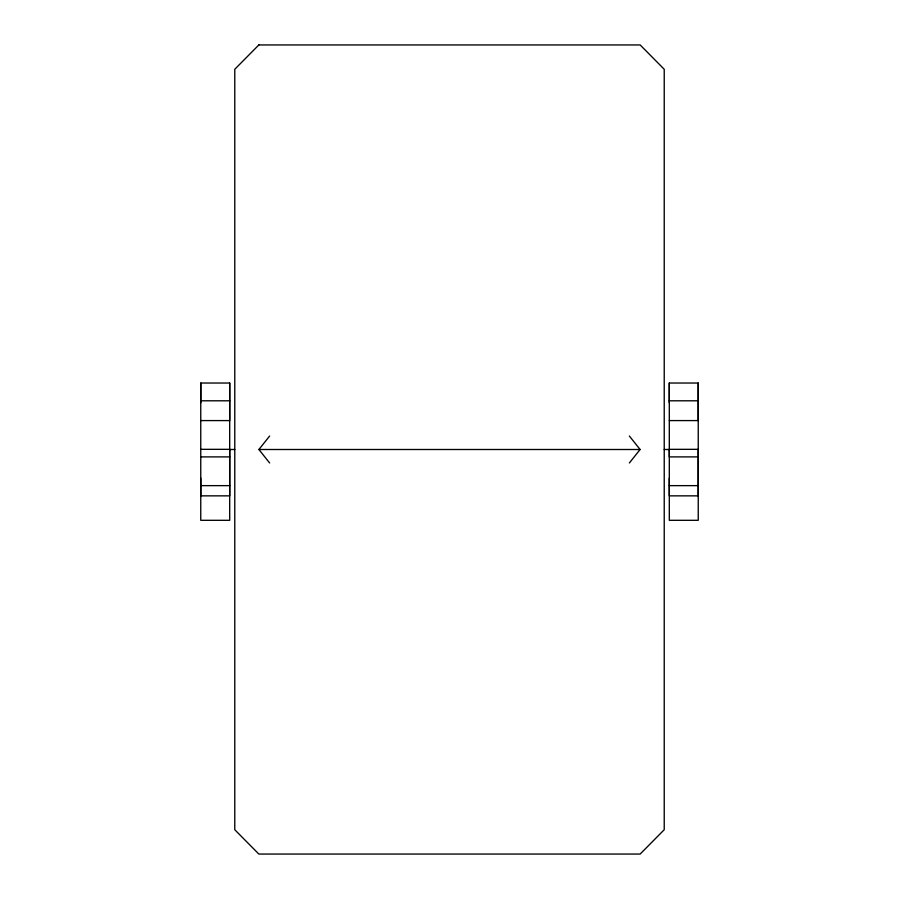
<?xml version="1.0" encoding="UTF-8"?>
<svg xmlns="http://www.w3.org/2000/svg" width="899" height="899" viewBox="0 0 899 899"><rect width="100%" height="100%" fill="white"/><g stroke="black" fill="none" stroke-linecap="round" stroke-linejoin="round"><path stroke-width="1.35" d="M200.758 478.088L200.758 495.855L229.695 495.855L229.695 449.331L200.758 449.331M200.758 402.808L200.758 383.03L229.695 383.03L229.695 420.586L200.758 420.586M669.306 478.088L669.306 495.855L698.242 495.855L698.242 449.331L669.306 449.331L669.306 456.894L698.242 456.894M669.306 402.808L669.306 383.03L698.242 383.03L698.242 420.586L669.306 420.586M269.633 462.974L258.901 449.5L269.633 436.026M629.367 462.974L640.099 449.5L629.367 436.026M200.758 400.797L229.695 400.797M669.306 400.797L698.242 400.797M229.695 449.5L234.774 449.5M258.901 449.5L640.099 449.5M664.226 449.5L669.306 449.5M200.758 456.894L229.695 456.894M200.758 485.64L229.695 485.64M669.306 485.64L698.242 485.64M698.242 383.03L698.242 520.307L669.306 520.307L669.306 383.03M229.695 383.03L229.695 520.307L200.758 520.307L200.758 383.03M258.833 44.95L234.774 69.279L234.774 829.721L258.833 854.05L640.167 854.05L664.226 829.721L664.226 69.279L640.167 44.95L258.833 44.95"/></g></svg>
